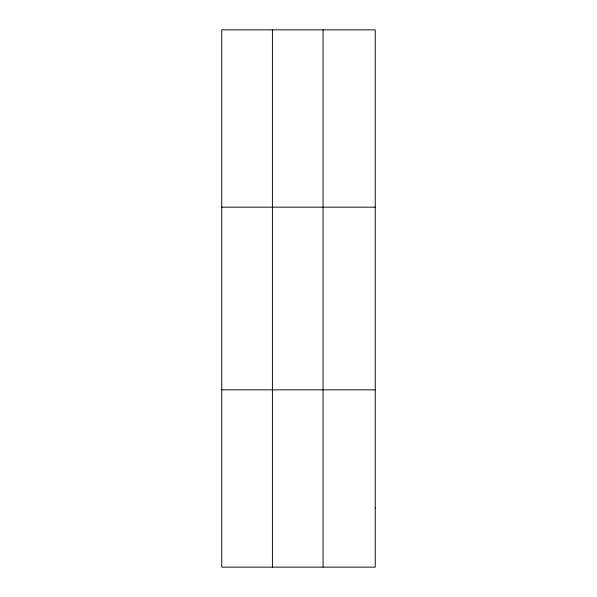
<?xml version="1.0" encoding="UTF-8"?>
<svg xmlns="http://www.w3.org/2000/svg" width="597" height="597" viewBox="0 0 597 597"><rect width="100%" height="100%" fill="white"/><g stroke="black" fill="none" stroke-linecap="round" stroke-linejoin="round"><path stroke-width="0.9" d="M272.411 29.85L272.411 567.15M323.059 29.85L323.059 567.15M221.763 207.159L375.237 207.159M221.763 389.841L375.237 389.841M375.237 508.047L375.237 567.15L221.763 567.15L221.763 29.85L375.237 29.85L375.237 508.047"/></g></svg>
